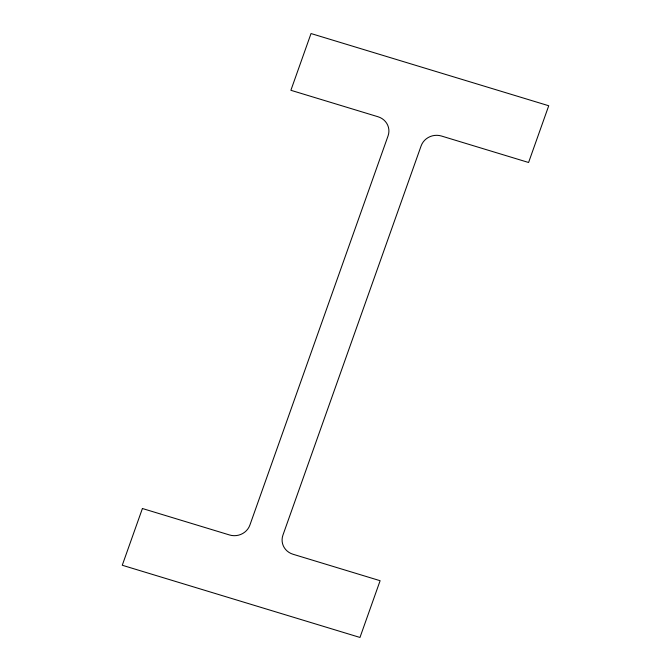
<?xml version="1.0" encoding="UTF-8"?>
<svg xmlns="http://www.w3.org/2000/svg" width="671" height="671" viewBox="0 0 671 671"><rect width="100%" height="100%" fill="white"/><g stroke="black" fill="none" stroke-linecap="round" stroke-linejoin="round"><path stroke-width="1.01" d="M142.411 508.509L122.265 565.25L359.975 637.45L380.113 580.709L292.967 554.238A16.062 15.19 -10.1 0 1 282.936 535.122L421.111 145.909A16.062 15.19 -10.1 0 1 441.443 136.02L528.589 162.491L548.735 105.75L311.025 33.55L290.887 90.291L378.033 116.762A16.062 15.19 -10.1 0 1 388.064 135.877L249.889 525.091A16.062 15.19 -10.1 0 1 229.557 534.98L142.411 508.509"/></g></svg>
